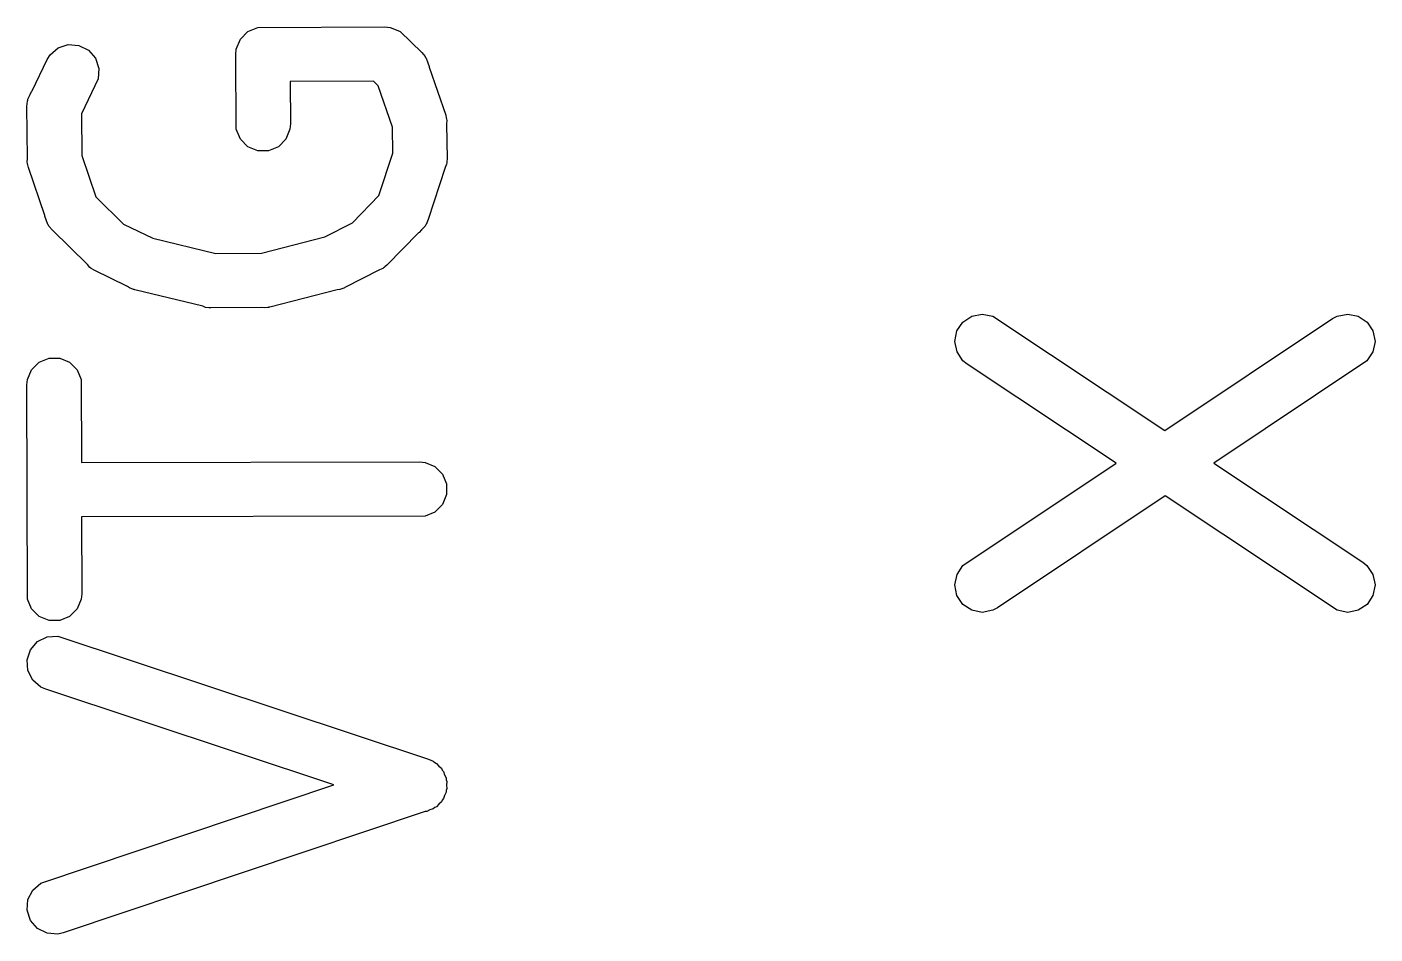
# Model space of a CAD drawing. Extents: x 134.2 to 184.8, y -90.4 to -50.
# Drawn here: x 163.28 to 166.97, y -52.724 to -50.241 of the extents above; entities that cross this region are included whole.
import ezdxf

# ---------------------------------------------------------------- set-up
doc = ezdxf.new("R2010")
doc.units = 0
doc.layers.add('BLACK', color=7, linetype='CONTINUOUS')

msp = doc.modelspace()

# ---------------------------------------------------------------- linework, layer by layer
at = {"layer": 'BLACK', "linetype": 'CONTINUOUS'}
for p, q in [((163.863887, -50.274284), (163.884579, -50.253592)), ((163.884579, -50.253592), (163.911615, -50.242393)), ((163.911615, -50.242393), (164.25958, -50.240952)), ((164.25958, -50.240952), (164.274212, -50.242393)), ((164.274212, -50.242393), (164.28541, -50.247031)), ((164.28541, -50.247031), (164.301247, -50.253591)), ((164.301247, -50.253591), (164.360232, -50.310537)), ((163.365296, -50.298414), (163.393057, -50.28916)), ((163.393057, -50.28916), (163.422247, -50.291234)), ((163.422247, -50.291234), (163.448422, -50.304322)), ((163.852688, -50.30132), (163.863887, -50.274284)), ((163.293681, -50.415918), (163.335356, -50.33003)), ((163.335356, -50.33003), (163.343188, -50.317587)), ((163.343188, -50.317587), (163.365296, -50.298414)), ((163.448422, -50.304322), (163.467595, -50.326429)), ((163.467595, -50.326429), (163.476849, -50.354191)), ((163.851247, -50.315952), (163.852688, -50.30132)), ((163.852688, -50.52106), (163.851247, -50.315952)), ((164.360232, -50.310537), (164.36956, -50.321903)), ((164.36956, -50.321903), (164.37059, -50.324391)), ((164.37059, -50.324391), (164.372357, -50.326428)), ((164.372357, -50.326428), (164.376804, -50.339391)), ((163.476849, -50.354191), (163.474775, -50.383381)), ((164.376804, -50.339391), (164.380759, -50.348939)), ((164.380759, -50.348939), (164.380759, -50.350919)), ((164.380759, -50.350919), (164.42597, -50.48271)), ((163.474775, -50.383381), (163.42869, -50.478356)), ((164.228006, -50.389702), (164.000433, -50.390644)), ((164.000433, -50.390644), (164.001247, -50.506428)), ((164.24127, -50.402507), (164.228006, -50.389702)), ((164.279934, -50.515213), (164.24127, -50.402507)), ((163.28126, -50.444177), (163.282291, -50.441687)), ((163.282291, -50.441687), (163.282482, -50.439)), ((163.282482, -50.439), (163.288786, -50.426006)), ((163.288786, -50.426006), (163.292459, -50.417141)), ((163.292459, -50.417141), (163.293681, -50.415918)), ((163.279819, -50.458809), (163.28126, -50.444177)), ((163.28112, -50.601026), (163.279819, -50.458809)), ((163.42869, -50.478356), (163.429739, -50.592983)), ((164.001247, -50.506428), (163.999806, -50.52106)), ((164.28087, -50.586592), (164.279934, -50.515213)), ((164.42597, -50.48271), (164.427619, -50.489965)), ((164.427619, -50.489965), (164.428378, -50.491796)), ((164.428378, -50.491796), (164.428398, -50.493392)), ((164.428398, -50.493392), (164.42923, -50.497047)), ((164.42923, -50.497047), (164.428568, -50.506347)), ((164.428568, -50.506347), (164.429819, -50.601666)), ((163.863887, -50.548096), (163.852688, -50.52106)), ((163.884579, -50.568788), (163.863887, -50.548096)), ((163.988607, -50.548096), (163.967915, -50.568788)), ((163.999806, -50.52106), (163.988607, -50.548096)), ((163.911615, -50.579987), (163.884579, -50.568788)), ((163.940879, -50.579987), (163.911615, -50.579987)), ((163.967915, -50.568788), (163.940879, -50.579987)), ((164.243348, -50.702519), (164.28087, -50.586592)), ((163.280408, -50.611046), (163.28112, -50.601026)), ((163.281245, -50.614729), (163.280408, -50.611046)), ((163.28126, -50.616298), (163.281245, -50.614729)), ((163.282018, -50.618129), (163.28126, -50.616298)), ((163.283668, -50.625383), (163.282018, -50.618129)), ((163.328879, -50.757173), (163.283668, -50.625383)), ((163.429739, -50.592983), (163.468562, -50.706151)), ((164.4245, -50.625658), (164.378351, -50.76824)), ((164.428378, -50.616298), (164.4245, -50.625658)), ((164.428748, -50.612534), (164.428378, -50.616298)), ((164.42923, -50.611047), (164.428748, -50.612534)), ((164.429819, -50.601666), (164.429089, -50.609072)), ((164.429089, -50.609072), (164.42923, -50.611047)), ((163.468562, -50.706151), (163.544286, -50.780428)), ((164.170558, -50.776727), (164.243348, -50.702519)), ((163.328879, -50.759154), (163.328879, -50.757173)), ((163.332834, -50.768703), (163.328879, -50.759154)), ((163.337281, -50.781665), (163.332834, -50.768703)), ((164.378351, -50.76824), (164.372357, -50.781666)), ((163.339046, -50.7837), (163.337281, -50.781665)), ((163.340078, -50.786191), (163.339046, -50.7837)), ((163.349405, -50.797556), (163.340078, -50.786191)), ((163.445172, -50.891493), (163.349405, -50.797556)), ((163.544286, -50.780428), (163.624096, -50.819153)), ((164.095421, -50.815419), (164.170558, -50.776727)), ((164.351479, -50.804624), (164.264994, -50.892794)), ((164.353183, -50.803773), (164.351479, -50.804624)), ((164.359813, -50.796128), (164.353183, -50.803773)), ((164.369561, -50.786191), (164.359813, -50.796128)), ((164.370592, -50.7837), (164.369561, -50.786191)), ((164.372357, -50.781666), (164.370592, -50.7837)), ((163.624096, -50.819153), (163.797219, -50.861179)), ((163.921991, -50.860037), (164.095421, -50.815419)), ((163.797219, -50.861179), (163.921991, -50.860037)), ((163.451692, -50.899011), (163.445172, -50.891493)), ((163.454885, -50.901021), (163.451692, -50.899011)), ((163.456008, -50.902122), (163.454885, -50.901021)), ((163.45784, -50.90288), (163.456008, -50.902122)), ((163.464135, -50.906843), (163.45784, -50.90288)), ((163.555367, -50.951111), (163.464135, -50.906843)), ((164.244816, -50.905771), (164.150264, -50.954462)), ((164.253628, -50.902122), (164.244816, -50.905771)), ((164.256532, -50.899738), (164.253628, -50.902122)), ((164.257945, -50.899011), (164.256532, -50.899738)), ((164.259244, -50.897512), (164.257945, -50.899011)), ((164.264994, -50.892794), (164.259244, -50.897512)), ((163.560878, -50.955194), (163.555367, -50.951111)), ((163.571893, -50.959129), (163.560878, -50.955194)), ((164.147514, -50.955514), (164.136532, -50.959717)), ((164.148759, -50.955194), (164.147514, -50.955514)), ((164.149194, -50.954871), (164.148759, -50.955194)), ((164.150264, -50.954462), (164.149194, -50.954871)), ((163.573104, -50.959717), (163.571893, -50.959129)), ((163.573644, -50.959755), (163.573104, -50.959717)), ((163.574724, -50.960141), (163.573644, -50.959755)), ((163.761089, -51.005381), (163.574724, -50.960141)), ((164.129135, -50.960242), (163.944437, -51.00776)), ((164.136532, -50.959717), (164.129135, -50.960242)), ((163.768758, -51.008558), (163.761089, -51.005381)), ((163.777872, -51.009455), (163.768758, -51.008558)), ((163.779744, -51.00991), (163.777872, -51.009455)), ((163.780836, -51.009747), (163.779744, -51.00991)), ((163.78339, -51.009999), (163.780836, -51.009747)), ((163.921969, -51.008731), (163.78339, -51.009999)), ((163.929893, -51.00991), (163.921969, -51.008731)), ((163.938917, -51.008575), (163.929893, -51.00991)), ((163.940879, -51.008558), (163.938917, -51.008575)), ((163.9419, -51.008135), (163.940879, -51.008558)), ((163.944437, -51.00776), (163.9419, -51.008135)), ((165.841731, -51.048688), (165.866046, -51.032405)), ((165.866046, -51.032405), (165.89474, -51.026666)), ((165.89474, -51.026666), (165.923448, -51.032345)), ((165.923448, -51.032345), (166.394713, -51.345715)), ((166.853216, -51.039262), (166.86619, -51.032345)), ((166.86619, -51.032345), (166.894898, -51.026666)), ((166.894898, -51.026666), (166.923592, -51.032405)), ((166.923592, -51.032405), (166.947907, -51.048688)), ((165.825498, -51.073037), (165.841731, -51.048688)), ((166.394713, -51.345715), (166.853216, -51.039262)), ((166.947907, -51.048688), (166.96414, -51.073037)), ((165.819819, -51.101745), (165.825498, -51.073037)), ((165.825558, -51.130439), (165.819819, -51.101745)), ((166.969819, -51.101745), (166.96408, -51.130439)), ((166.96414, -51.073037), (166.969819, -51.101745)), ((165.841841, -51.154754), (165.825558, -51.130439)), ((166.96408, -51.130439), (166.947797, -51.154754)), ((163.28126, -51.206082), (163.292459, -51.179046)), ((163.292459, -51.179046), (163.313151, -51.158354)), ((163.313151, -51.158354), (163.340187, -51.147155)), ((163.340187, -51.147155), (163.369451, -51.147155)), ((163.369451, -51.147155), (163.396487, -51.158354)), ((163.396487, -51.158354), (163.417179, -51.179046)), ((163.417179, -51.179046), (163.428378, -51.206082)), ((165.853217, -51.16407), (165.841841, -51.154754)), ((166.260894, -51.435157), (165.853217, -51.16407)), ((166.947797, -51.154754), (166.528743, -51.43484)), ((163.279819, -51.220714), (163.28126, -51.206082)), ((163.428378, -51.206082), (163.428935, -51.432742)), ((163.28126, -51.806774), (163.279819, -51.220714)), ((163.428935, -51.432742), (164.354819, -51.431428)), ((164.354819, -51.431428), (164.369451, -51.432869)), ((164.369451, -51.432869), (164.396487, -51.444068)), ((165.841841, -51.715244), (166.260894, -51.435157)), ((166.528743, -51.43484), (166.936421, -51.705928)), ((164.396487, -51.444068), (164.417179, -51.46476)), ((164.417179, -51.46476), (164.428378, -51.491796)), ((164.428378, -51.491796), (164.428378, -51.52106)), ((164.417179, -51.548096), (164.396487, -51.568788)), ((164.428378, -51.52106), (164.417179, -51.548096)), ((166.394924, -51.524282), (165.936421, -51.830736)), ((166.86619, -51.837653), (166.394924, -51.524282)), ((164.369451, -51.579987), (163.4293, -51.581322)), ((163.4293, -51.581322), (163.429819, -51.792142)), ((164.396487, -51.568788), (164.369451, -51.579987)), ((165.825558, -51.739559), (165.841841, -51.715244)), ((166.936421, -51.705928), (166.947797, -51.715244)), ((166.947797, -51.715244), (166.96408, -51.739559)), ((165.819819, -51.768253), (165.825558, -51.739559)), ((165.825498, -51.796961), (165.819819, -51.768253)), ((166.96408, -51.739559), (166.969819, -51.768253)), ((166.969819, -51.768253), (166.96414, -51.796961)), ((163.292459, -51.83381), (163.28126, -51.806774)), ((163.428378, -51.806774), (163.417179, -51.83381)), ((163.429819, -51.792142), (163.428378, -51.806774)), ((165.841731, -51.82131), (165.825498, -51.796961)), ((166.96414, -51.796961), (166.947907, -51.82131)), ((163.313151, -51.854502), (163.292459, -51.83381)), ((163.417179, -51.83381), (163.396487, -51.854502)), ((165.866046, -51.837593), (165.841731, -51.82131)), ((165.89474, -51.843332), (165.866046, -51.837593)), ((165.923448, -51.837653), (165.89474, -51.843332)), ((165.936421, -51.830736), (165.923448, -51.837653)), ((166.894898, -51.843332), (166.86619, -51.837653)), ((166.923592, -51.837593), (166.894898, -51.843332)), ((166.947907, -51.82131), (166.923592, -51.837593)), ((163.340187, -51.865701), (163.313151, -51.854502)), ((163.369451, -51.865701), (163.340187, -51.865701)), ((163.396487, -51.854502), (163.369451, -51.865701)), ((163.308836, -51.923369), (163.335009, -51.910283)), ((163.335009, -51.910283), (163.364199, -51.908208)), ((163.364199, -51.908208), (164.378536, -52.244801)), ((163.280408, -51.973239), (163.289662, -51.945476)), ((163.289662, -51.945476), (163.308836, -51.923369)), ((163.282483, -52.002429), (163.280408, -51.973239)), ((163.295569, -52.028602), (163.282483, -52.002429)), ((163.317676, -52.047776), (163.295569, -52.028602)), ((163.331102, -52.05377), (163.317676, -52.047776)), ((164.119895, -52.315519), (163.331102, -52.05377)), ((164.378536, -52.244801), (164.391961, -52.250795)), ((164.391961, -52.250795), (164.396008, -52.254305)), ((164.396008, -52.254305), (164.400802, -52.256702)), ((164.400802, -52.256702), (164.406966, -52.263809)), ((164.406966, -52.263809), (164.414068, -52.269969)), ((164.414068, -52.269969), (164.416463, -52.27476)), ((164.416463, -52.27476), (164.419976, -52.27881)), ((164.419976, -52.27881), (164.42295, -52.287732)), ((163.317676, -52.584128), (164.119895, -52.315519)), ((164.42295, -52.287732), (164.427155, -52.296142)), ((164.427155, -52.296142), (164.427534, -52.301486)), ((164.427534, -52.301486), (164.42923, -52.306572)), ((164.42923, -52.306572), (164.428563, -52.315952)), ((164.428563, -52.315952), (164.42923, -52.325332)), ((164.416463, -52.357143), (164.414068, -52.361935)), ((164.419976, -52.353094), (164.416463, -52.357143)), ((164.42295, -52.344171), (164.419976, -52.353094)), ((164.427155, -52.335762), (164.42295, -52.344171)), ((164.427534, -52.330417), (164.427155, -52.335762)), ((164.42923, -52.325332), (164.427534, -52.330417)), ((164.369413, -52.388658), (163.378536, -52.720436)), ((164.374628, -52.388288), (164.369413, -52.388658)), ((164.382956, -52.384123), (164.374628, -52.388288)), ((164.391961, -52.381109), (164.382956, -52.384123)), ((164.396008, -52.377598), (164.391961, -52.381109)), ((164.400802, -52.375202), (164.396008, -52.377598)), ((164.406966, -52.368094), (164.400802, -52.375202)), ((164.414068, -52.361935), (164.406966, -52.368094)), ((163.282483, -52.629475), (163.295569, -52.603302)), ((163.295569, -52.603302), (163.317676, -52.584128)), ((163.280408, -52.658665), (163.282483, -52.629475)), ((163.289662, -52.686428), (163.280408, -52.658665)), ((163.308836, -52.708535), (163.289662, -52.686428)), ((163.335009, -52.721621), (163.308836, -52.708535)), ((163.364199, -52.723696), (163.335009, -52.721621)), ((163.378536, -52.720436), (163.364199, -52.723696))]:
    msp.add_line(p, q, dxfattribs=at)

doc.saveas('drawing.dxf')
